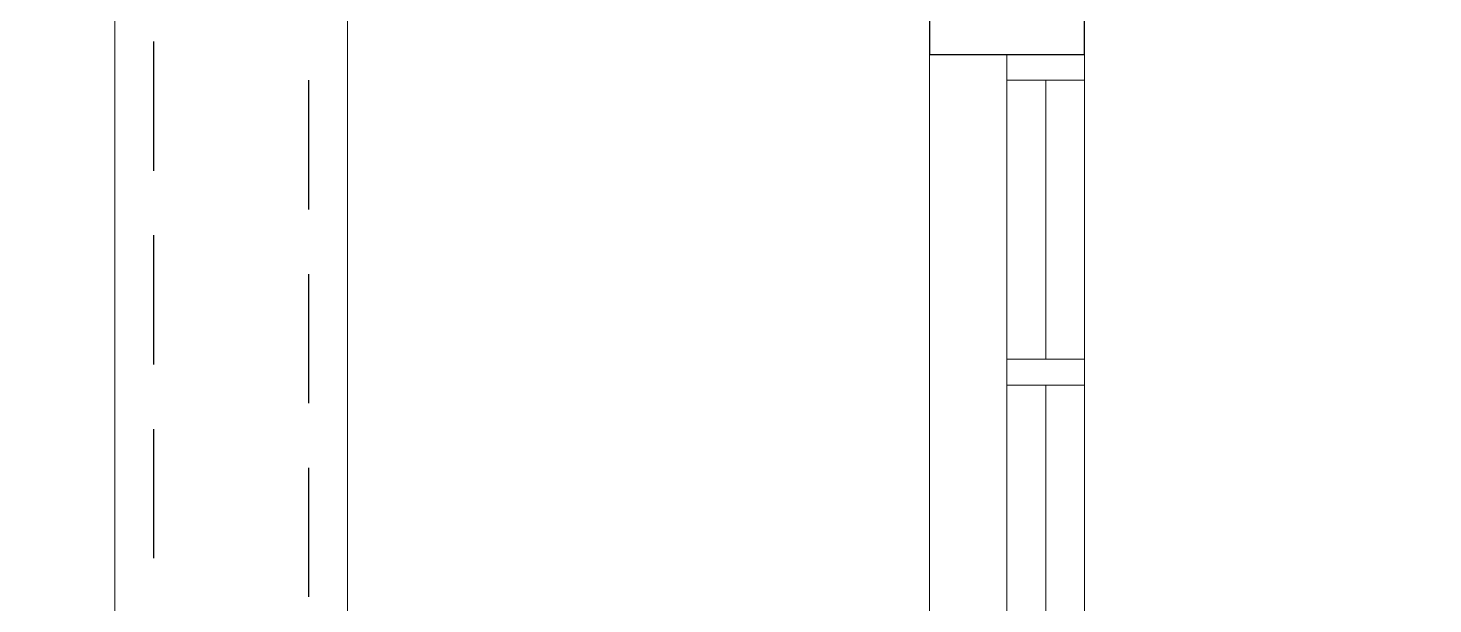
# Model space of a CAD drawing. Header units: inches. Extents: x 17074 to 430035, y 21644 to 175348.
# Drawn here: x 43666 to 46383, y 77240 to 78355 of the extents above; entities that cross this region are included whole.
import ezdxf

# ---------------------------------------------------------------- set-up
doc = ezdxf.new("R2010")
doc.units = ezdxf.units.IN
doc.header["$MEASUREMENT"] = 0
doc.linetypes.add('DASHED2', pattern=[0.375, 0.25, -0.125])
doc.layers.add('drain', color=8, linetype='Continuous')
for name, color, linetype, lineweight in [('LW', 8, 'Continuous', 20), ('wall', 8, 'Continuous', 30), ('WIN', 8, 'Continuous', 18)]:
    doc.layers.add(name, color=color, linetype=linetype, lineweight=lineweight)

msp = doc.modelspace()

# ---------------------------------------------------------------- linework, layer by layer
at = {"layer": 'drain', "linetype": 'DASHED2', "ltscale": 1000}
for points in [[(38409.3, 58028.6), (42409.3, 58028.6), (42409.3, 63028.6), (45909.3, 63028.6), (45909.3, 66078.6), (43909.3, 66078.6), (43909.3, 81528.6), (47909.3, 81528.6), (47909.3, 83503.6)], [(38709.3, 57728.6), (42709.3, 57728.6), (42709.3, 62728.6), (46209.3, 62728.6), (46209.3, 66378.6), (44209.3, 66378.6), (44209.3, 81228.6), (48209.3, 81228.6), (48209.3, 83503.6)]]:
    msp.add_lwpolyline(points, dxfattribs=at)
at = {"layer": 'LW'}
for p, q in [((43834.3, 66003.6), (43834.3, 81603.6)), ((44284.3, 66453.6), (44284.3, 81153.6)), ((45409.3, 75303.6), (45409.3, 78303.6))]:
    msp.add_line(p, q, dxfattribs=at)
at = {"layer": 'wall'}
msp.add_line((45709.3, 78303.6), (45709.3, 79878.6), dxfattribs=at)
msp.add_lwpolyline([(45709.3, 78303.6), (45709.3, 78453.6), (45409.3, 78453.6), (45409.3, 78303.6)], close=True, dxfattribs=at)
at = {"layer": 'WIN'}
for p, q in [((45709.3, 78303.6), (45709.3, 75303.6)), ((45559.3, 78278.6), (45559.3, 75328.6)), ((45634.3, 77713.6), (45634.3, 78253.6)), ((45634.3, 77123.6), (45634.3, 77663.6))]:
    msp.add_line(p, q, dxfattribs=at)
for points in [[(45559.3, 78253.6), (45559.3, 78303.6), (45709.3, 78303.6), (45709.3, 78253.6)], [(45559.3, 77663.6), (45559.3, 77713.6), (45709.3, 77713.6), (45709.3, 77663.6)]]:
    msp.add_lwpolyline(points, close=True, dxfattribs=at)

doc.saveas('drawing.dxf')
